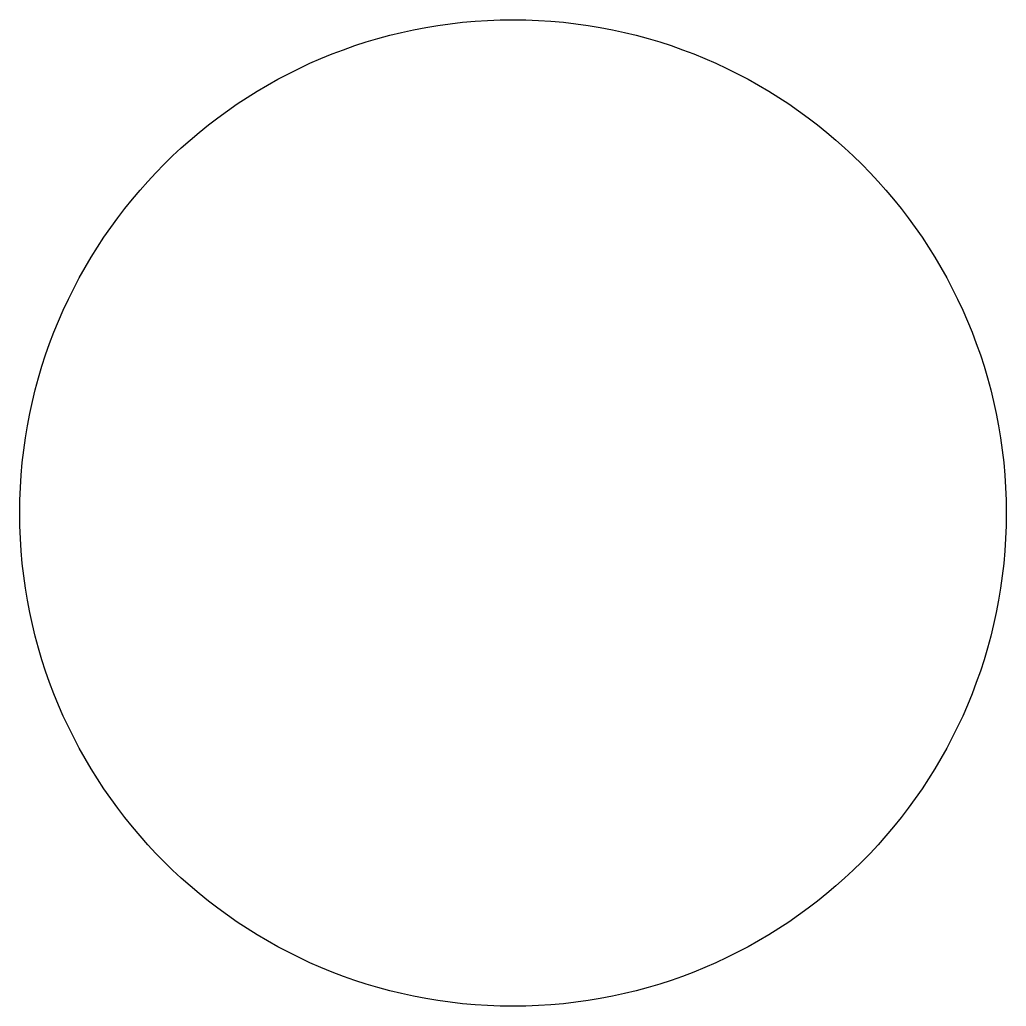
# Model space of a CAD drawing. Extents: x 1795.1 to 1855.1, y 165.2 to 225.2.
import ezdxf

# ---------------------------------------------------------------- set-up
doc = ezdxf.new("R2010")
doc.units = 0
doc.header["$LTSCALE"] = 15
doc.layers.get('0').update_dxf_attribs({"linetype": 'CONTINUOUS'})

msp = doc.modelspace()

# ---------------------------------------------------------------- linework, layer by layer
at = {"ltscale": 0.05}
msp.add_circle((1825.104, 195.198), 30, dxfattribs=at)

doc.saveas('drawing.dxf')
